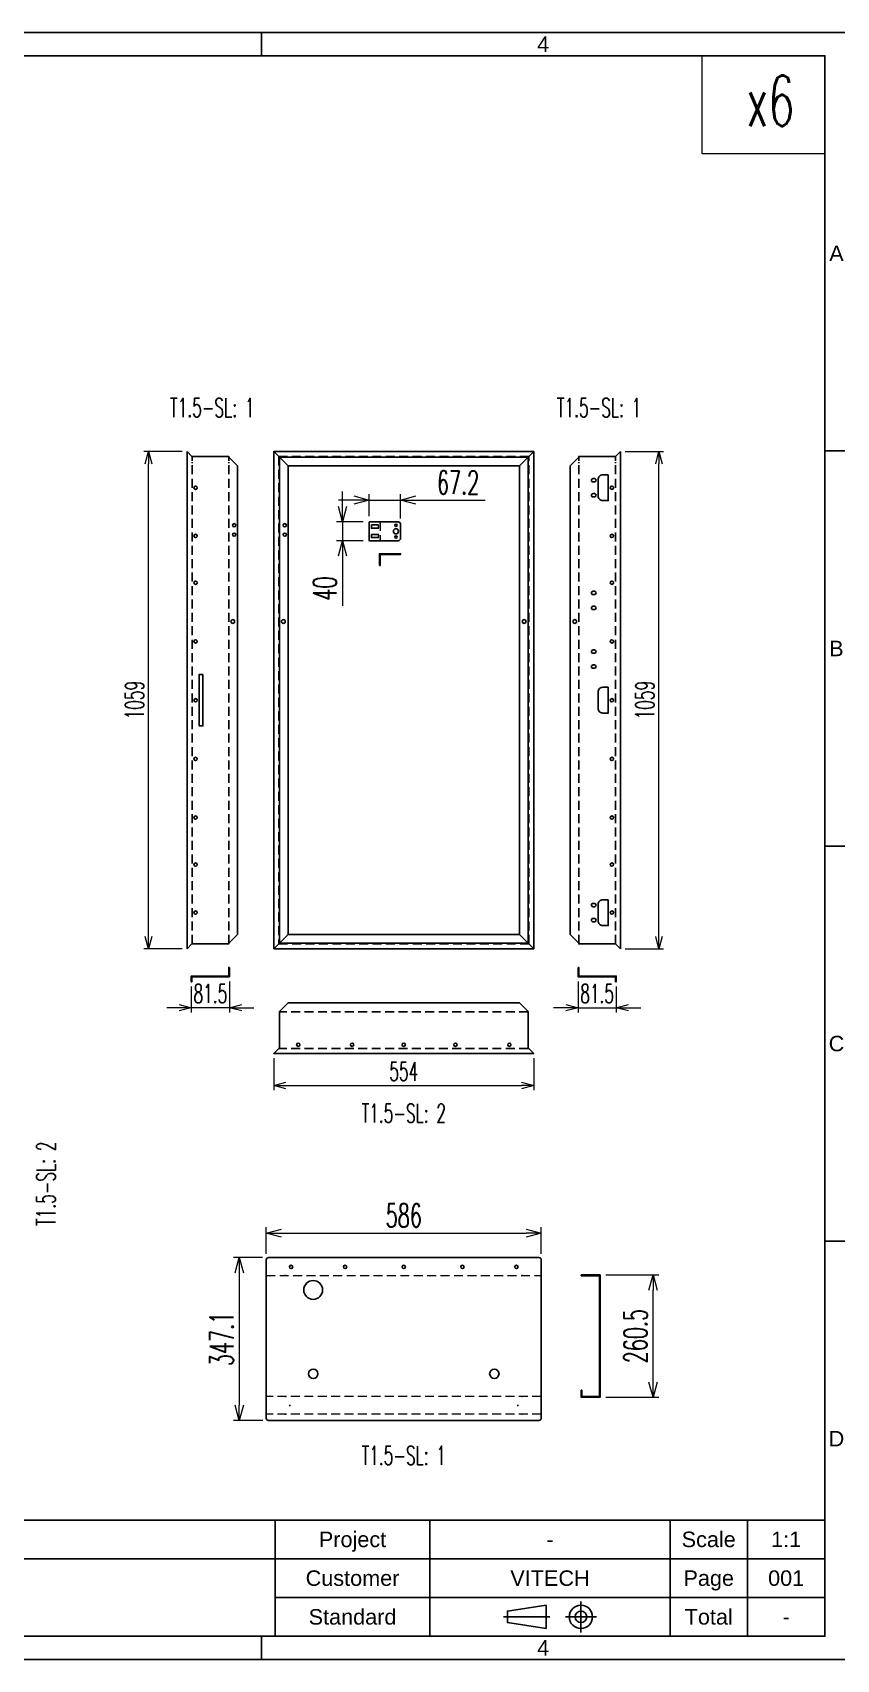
# Model space of a CAD drawing. Header units: millimetres. Extents: x -208796 to -83323, y 30910 to 103951.
# Drawn here: x -94862 to -93149, y 37840 to 41305 of the extents above; entities that cross this region are included whole.
import ezdxf
from ezdxf.enums import TextEntityAlignment as Align

# ---------------------------------------------------------------- set-up
doc = ezdxf.new("R2010")
doc.units = ezdxf.units.MM
doc.header["$LTSCALE"] = 3
doc.linetypes.add('HIDDEN', pattern=[9.525, 6.35, -3.175])
doc.layers.add('@.DM. KÍCH THƯỚC', color=8, linetype='Continuous', transparency=0.2)
for name, color, linetype in [('@.DM. NÉT CHÍNH', 7, 'Continuous'), ('@.HIDDEN', 8, 'HIDDEN'), ('@.TEXT', 7, 'Continuous'), ('@.VISIBLE', 7, 'Continuous'), ('dim', 7, 'Continuous')]:
    doc.layers.add(name, color=color, linetype=linetype)
doc.layers.add('@.DM. NÉT ĐỨT', color=8, linetype='HIDDEN', lineweight=9)
doc.layers.add('Dam', color=30, linetype='Continuous', lineweight=5)
doc.styles.add('Ann_w01', font='romans.shx', dxfattribs={"width": 0.6, "bigfont": 'chineset.shx'})
doc.styles.add('Arial', font='arial.ttf')
doc.dimstyles.new('Dim 01_SC20', dxfattribs={"dimscale": 20, "dimtxt": 2, "dimasz": 1.3, "dimexe": 0.5, "dimexo": 0.5, "dimgap": 0.5, "dimtad": 1, "dimdec": 1, "dimzin": 12, "dimdsep": 46, "dimtxsty": 'Ann_w01', "dimblk": 'OPEN30', "dimcen": 1.5, "dimclrd": 6, "dimclre": 6, "dimclrt": 3, "dimadec": 1, "dimazin": 3, "dimtm": 1e-09, "dimtfac": 1, "dimtdec": 1, "dimtix": 1, "dimtmove": 0, "dimatfit": 3, "dimldrblk": 'OPEN30', "dimfxl": 0, "dimtolj": 1, "dimlwd": 20, "dimlwe": 20, "dimarcsym": 0})
doc.dimstyles.new('Dim 01_SC25', dxfattribs={"dimscale": 25, "dimtxt": 2, "dimasz": 1.3, "dimexe": 0.5, "dimexo": 0.5, "dimgap": 0.5, "dimtad": 1, "dimdec": 1, "dimzin": 12, "dimdsep": 46, "dimtxsty": 'Ann_w01', "dimblk": 'OPEN30', "dimcen": 1.5, "dimclrd": 6, "dimclre": 6, "dimclrt": 3, "dimadec": 1, "dimazin": 3, "dimtm": 1e-09, "dimtfac": 1, "dimtdec": 1, "dimtmove": 0, "dimatfit": 3, "dimldrblk": 'OPEN30', "dimfxl": 0, "dimtolj": 1, "dimlwd": 20, "dimlwe": 20, "dimarcsym": 0})

# ---------------------------------------------------------------- blocks, each defined once
blk = doc.blocks.new('_Open30')
at = {"color": 0, "linetype": 'ByBlock', "lineweight": -2}
for p, q in [((-1, 0.27), (0, 0)), ((0, 0), (-1, -0.27)), ((0, 0), (-1, 0))]:
    blk.add_line(p, q, dxfattribs=at)
blk = doc.blocks.new('*D428')
at = {"layer": '@.VISIBLE', "color": 6, "lineweight": 20}
for p, q in [((-93699.3, 39283.9), (-93699.3, 39218)), ((-93617.8, 39273.4), (-93617.8, 39218)), ((-93725.3, 39228), (-93751.3, 39228)), ((-93699.3, 39228), (-93617.8, 39228)), ((-93591.8, 39228), (-93565.8, 39228))]:
    blk.add_line(p, q, dxfattribs=at)
at = {"layer": 'Defpoints', "color": 0}
for p in [(-93699.3, 39293.9), (-93617.8, 39283.4), (-93617.8, 39228)]:
    blk.add_point(p, dxfattribs=at)
at = {"layer": '@.VISIBLE', "color": 6, "lineweight": 20, "xscale": 26, "yscale": 26, "zscale": 26}
blk.add_blockref('_Open30', (-93699.3, 39228), dxfattribs=at)
at = {"layer": '@.VISIBLE', "color": 6, "lineweight": 20, "xscale": 26, "yscale": 26, "zscale": 26, "rotation": 180}
blk.add_blockref('_Open30', (-93617.8, 39228), dxfattribs=at)
at = {"layer": '@.VISIBLE', "color": 3, "insert": (-93658.6, 39258), "char_height": 40, "attachment_point": 5, "style": 'Ann_w01'}
blk.add_mtext('\\A1;81.5', dxfattribs=at)
blk = doc.blocks.new('*D429')
at = {"layer": '@.VISIBLE', "color": 6, "lineweight": 20}
for p, q in [((-93598.8, 40412.4), (-93516.9, 40412.4)), ((-93526.9, 39379.4), (-93526.9, 40386.4)), ((-93598.8, 39353.4), (-93516.9, 39353.4))]:
    blk.add_line(p, q, dxfattribs=at)
at = {"layer": 'Defpoints', "color": 0}
for p in [(-93608.8, 40412.4), (-93526.9, 40412.4), (-93608.8, 39353.4)]:
    blk.add_point(p, dxfattribs=at)
at = {"layer": '@.VISIBLE', "color": 6, "lineweight": 20, "xscale": 26, "yscale": 26, "zscale": 26}
for p, rotation in [((-93526.9, 40412.4), 90), ((-93526.9, 39353.4), 270)]:
    blk.add_blockref('_Open30', p, dxfattribs=dict(at, rotation=rotation))
at = {"layer": '@.VISIBLE', "color": 3, "insert": (-93556.9, 39882.9), "char_height": 40, "attachment_point": 5, "rotation": 90, "style": 'Ann_w01'}
blk.add_mtext('\\A1;1059', dxfattribs=at)
blk = doc.blocks.new('*D430')
at = {"layer": '@.VISIBLE', "color": 6, "lineweight": 20}
for p, q in [((-94523.6, 39273.4), (-94523.6, 39218)), ((-94442.1, 39283.9), (-94442.1, 39218)), ((-94549.6, 39228), (-94575.6, 39228)), ((-94442.1, 39228), (-94523.6, 39228)), ((-94416.1, 39228), (-94390.1, 39228))]:
    blk.add_line(p, q, dxfattribs=at)
at = {"layer": 'Defpoints', "color": 0}
for p in [(-94442.1, 39293.9), (-94523.6, 39283.4), (-94523.6, 39228)]:
    blk.add_point(p, dxfattribs=at)
at = {"layer": '@.VISIBLE', "color": 6, "lineweight": 20, "xscale": 26, "yscale": 26, "zscale": 26}
blk.add_blockref('_Open30', (-94523.6, 39228), dxfattribs=at)
at = {"layer": '@.VISIBLE', "color": 6, "lineweight": 20, "xscale": 26, "yscale": 26, "zscale": 26, "rotation": 180}
blk.add_blockref('_Open30', (-94442.1, 39228), dxfattribs=at)
at = {"layer": '@.VISIBLE', "color": 3, "insert": (-94482.8, 39258), "char_height": 40, "attachment_point": 5, "style": 'Ann_w01'}
blk.add_mtext('\\A1;81.5', dxfattribs=at)
blk = doc.blocks.new('*D431')
at = {"layer": '@.VISIBLE', "color": 6, "lineweight": 20}
for p, q in [((-94542.6, 40412.4), (-94624.4, 40412.4)), ((-94614.4, 39379.4), (-94614.4, 40386.4)), ((-94542.6, 39353.4), (-94624.4, 39353.4))]:
    blk.add_line(p, q, dxfattribs=at)
at = {"layer": 'Defpoints', "color": 0}
for p in [(-94614.4, 40412.4), (-94532.6, 40412.4), (-94532.6, 39353.4)]:
    blk.add_point(p, dxfattribs=at)
at = {"layer": '@.VISIBLE', "color": 6, "lineweight": 20, "xscale": 26, "yscale": 26, "zscale": 26}
for p, rotation in [((-94614.4, 40412.4), 90), ((-94614.4, 39353.4), 270)]:
    blk.add_blockref('_Open30', p, dxfattribs=dict(at, rotation=rotation))
at = {"layer": '@.VISIBLE', "color": 3, "insert": (-94644.4, 39882.9), "char_height": 40, "attachment_point": 5, "rotation": 90, "style": 'Ann_w01'}
blk.add_mtext('\\A1;1059', dxfattribs=at)
blk = doc.blocks.new('*D432')
at = {"layer": '@.VISIBLE', "color": 6, "lineweight": 20}
for p, q in [((-94347.7, 39120.6), (-94347.7, 39052.2)), ((-93793.7, 39120.6), (-93793.7, 39052.2)), ((-94321.7, 39062.2), (-93819.7, 39062.2))]:
    blk.add_line(p, q, dxfattribs=at)
at = {"layer": 'Defpoints', "color": 0}
for p in [(-94347.7, 39130.6), (-93793.7, 39130.6), (-93793.7, 39062.2)]:
    blk.add_point(p, dxfattribs=at)
at = {"layer": '@.VISIBLE', "color": 6, "lineweight": 20, "xscale": 26, "yscale": 26, "zscale": 26, "rotation": 180}
blk.add_blockref('_Open30', (-94347.7, 39062.2), dxfattribs=at)
at = {"layer": '@.VISIBLE', "color": 6, "lineweight": 20, "xscale": 26, "yscale": 26, "zscale": 26}
blk.add_blockref('_Open30', (-93793.7, 39062.2), dxfattribs=at)
at = {"layer": '@.VISIBLE', "color": 3, "insert": (-94070.7, 39092.2), "char_height": 40, "attachment_point": 5, "style": 'Ann_w01'}
blk.add_mtext('\\A1;554', dxfattribs=at)
blk = doc.blocks.new('*D433')
at = {"layer": '@.DM. KÍCH THƯỚC', "color": 6, "lineweight": 20}
for p, q in [((-93639.9, 38658.7), (-93526.9, 38658.7)), ((-93539.4, 38430.7), (-93539.4, 38626.2)), ((-93639.9, 38398.2), (-93526.9, 38398.2))]:
    blk.add_line(p, q, dxfattribs=at)
at = {"layer": 'Defpoints', "color": 0}
for p in [(-93652.4, 38658.7), (-93539.4, 38658.7), (-93652.4, 38398.2)]:
    blk.add_point(p, dxfattribs=at)
at = {"layer": '@.DM. KÍCH THƯỚC', "color": 6, "lineweight": 20, "xscale": 32.5, "yscale": 32.5, "zscale": 32.5}
for p, rotation in [((-93539.4, 38658.7), 90), ((-93539.4, 38398.2), 270)]:
    blk.add_blockref('_Open30', p, dxfattribs=dict(at, rotation=rotation))
at = {"layer": '@.DM. KÍCH THƯỚC', "color": 3, "insert": (-93576.9, 38528.5), "char_height": 50, "attachment_point": 5, "rotation": 90, "style": 'Ann_w01'}
blk.add_mtext('\\A1;260.5', dxfattribs=at)
blk = doc.blocks.new('*D434')
at = {"layer": '@.DM. KÍCH THƯỚC', "color": 6, "lineweight": 20}
for p, q in [((-94363.7, 38703.4), (-94363.7, 38760.3)), ((-94331.2, 38747.8), (-93810.2, 38747.8)), ((-93777.7, 38703.4), (-93777.7, 38760.3))]:
    blk.add_line(p, q, dxfattribs=at)
at = {"layer": 'Defpoints', "color": 0}
for p in [(-93777.7, 38747.8), (-94363.7, 38690.9), (-93777.7, 38690.9)]:
    blk.add_point(p, dxfattribs=at)
at = {"layer": '@.DM. KÍCH THƯỚC', "color": 6, "lineweight": 20, "xscale": 32.5, "yscale": 32.5, "zscale": 32.5, "rotation": 180}
blk.add_blockref('_Open30', (-94363.7, 38747.8), dxfattribs=at)
at = {"layer": '@.DM. KÍCH THƯỚC', "color": 6, "lineweight": 20, "xscale": 32.5, "yscale": 32.5, "zscale": 32.5}
blk.add_blockref('_Open30', (-93777.7, 38747.8), dxfattribs=at)
at = {"layer": '@.DM. KÍCH THƯỚC', "color": 3, "insert": (-94070.7, 38785.3), "char_height": 50, "attachment_point": 5, "style": 'Ann_w01'}
blk.add_mtext('\\A1;586', dxfattribs=at)
blk = doc.blocks.new('*D435')
at = {"layer": '@.DM. KÍCH THƯỚC', "color": 6, "lineweight": 20}
for p, q in [((-94371.5, 38695.9), (-94433.8, 38695.9)), ((-94421.3, 38663.4), (-94421.3, 38381.3)), ((-94371.2, 38348.8), (-94433.8, 38348.8))]:
    blk.add_line(p, q, dxfattribs=at)
at = {"layer": 'Defpoints', "color": 0}
for p in [(-94359, 38695.9), (-94421.3, 38348.8), (-94358.7, 38348.8)]:
    blk.add_point(p, dxfattribs=at)
at = {"layer": '@.DM. KÍCH THƯỚC', "color": 6, "lineweight": 20, "xscale": 32.5, "yscale": 32.5, "zscale": 32.5}
for p, rotation in [((-94421.3, 38695.9), 90), ((-94421.3, 38348.8), 270)]:
    blk.add_blockref('_Open30', p, dxfattribs=dict(at, rotation=rotation))
at = {"layer": '@.DM. KÍCH THƯỚC', "color": 3, "insert": (-94458.8, 38522.4), "char_height": 50, "attachment_point": 5, "rotation": 90, "style": 'Ann_w01'}
blk.add_mtext('\\A1;347.1', dxfattribs=at)
blk = doc.blocks.new('*D436')
at = {"layer": 'Defpoints', "color": 0}
for p in [(-94077.4, 40309), (-94144.6, 40262.6), (-94077.4, 40257.6)]:
    blk.add_point(p, dxfattribs=at)
at = {"layer": 'dim', "color": 6, "lineweight": 20}
for p, q in [((-94177.1, 40309), (-94209.6, 40309)), ((-94144.6, 40275.1), (-94144.6, 40321.5)), ((-94144.6, 40309), (-94077.4, 40309)), ((-94077.4, 40270.1), (-94077.4, 40321.5)), ((-94044.9, 40309), (-93897.4, 40309))]:
    blk.add_line(p, q, dxfattribs=at)
at = {"layer": 'dim', "color": 6, "lineweight": 20, "xscale": 32.5, "yscale": 32.5, "zscale": 32.5}
blk.add_blockref('_Open30', (-94144.6, 40309), dxfattribs=at)
at = {"layer": 'dim', "color": 6, "lineweight": 20, "xscale": 32.5, "yscale": 32.5, "zscale": 32.5, "rotation": 180}
blk.add_blockref('_Open30', (-94077.4, 40309), dxfattribs=at)
at = {"layer": 'dim', "color": 3, "insert": (-93954.9, 40346.5), "char_height": 50, "attachment_point": 5, "style": 'Ann_w01'}
blk.add_mtext('\\A1;67.2', dxfattribs=at)
blk = doc.blocks.new('*D437')
at = {"layer": 'Defpoints', "color": 0}
for p in [(-94144.6, 40262.6), (-94201.2, 40222.6), (-94144.6, 40222.6)]:
    blk.add_point(p, dxfattribs=at)
at = {"layer": 'dim', "color": 6, "lineweight": 20}
for p, q in [((-94201.2, 40295.1), (-94201.2, 40327.6)), ((-94157.1, 40262.6), (-94213.7, 40262.6)), ((-94201.2, 40262.6), (-94201.2, 40222.6)), ((-94157.1, 40222.6), (-94213.7, 40222.6)), ((-94201.2, 40190.1), (-94201.2, 40084))]:
    blk.add_line(p, q, dxfattribs=at)
at = {"layer": 'dim', "color": 6, "lineweight": 20, "xscale": 32.5, "yscale": 32.5, "zscale": 32.5}
for p, rotation in [((-94201.2, 40262.6), 270), ((-94201.2, 40222.6), 90)]:
    blk.add_blockref('_Open30', p, dxfattribs=dict(at, rotation=rotation))
at = {"layer": 'dim', "color": 3, "insert": (-94238.7, 40120.8), "char_height": 50, "attachment_point": 5, "rotation": 90, "style": 'Ann_w01'}
blk.add_mtext('\\A1;40', dxfattribs=at)
blk = doc.blocks.new('Standard ISO')
at = {"color": 6}
for p, q in [((-6, 0), (0, 0)), ((6, 0), (2, 0)), ((4, -2), (4, 2))]:
    blk.add_line(p, q, dxfattribs=at)
blk.add_lwpolyline([(-0.5, 1.5), (-0.5, -1.5), (-5.5, -0.75), (-5.5, 0.75), (-0.5, 1.5)])
for radius in [1.5, 0.75]:
    blk.add_circle((4, 0), radius)
blk = doc.blocks.new('KHUNG BAN VE (Made by Tung)')
at = {"layer": '@.VISIBLE', "color": 8}
for p, q in [((221.25, 207), (221.25, 210)), ((294, 156), (297, 156)), ((294, 105), (297, 105)), ((294, 54), (297, 54)), ((223, 18), (223, 3)), ((243, 18), (243, 3)), ((274, 18), (274, 3)), ((284, 18), (284, 3)), ((123, 13), (294, 13)), ((223, 8), (294, 8)), ((221.25, 3), (221.25, 0))]:
    blk.add_line(p, q, dxfattribs=at)
for points in [[(0, 0), (297, 0), (297, 210), (0, 210)], [(3, 3), (294, 3), (294, 207), (3, 207)], [(3, 18), (294, 18), (294, 3), (3, 3)]]:
    blk.add_lwpolyline(points, close=True, dxfattribs=at)
blk.add_blockref('Standard ISO', (258.5, 5.5))
at = {"layer": '@.TEXT', "color": 1, "style": 'Arial'}
for s, p in [('4', (257.625, 208.5)), ('A', (295.5, 181.5)), ('B', (295.5, 130.5)), ('C', (295.5, 79.5)), ('D', (295.5, 28.5)), ('4', (257.625, 1.5))]:
    blk.add_text(s, height=2, dxfattribs=at).set_placement(p, align=Align.MIDDLE_CENTER)
at = {"layer": '@.TEXT', "color": 2, "style": 'Arial'}
for s, p in [('Project', (233, 15.5)), ('Scale', (279, 15.5)), ('Customer', (233, 10.5)), ('Page', (279, 10.5)), ('Standard', (233, 5.5)), ('Total', (279, 5.5))]:
    blk.add_text(s, height=2, dxfattribs=at).set_placement(p, align=Align.MIDDLE_CENTER)
at = {"layer": '@.TEXT', "color": 1, "style": 'Arial'}
for tag, height, p in [('DESIGNER_NAME', 2, (38, 15.5)), ('PROJECT_CODE', 2, (258.5, 15.5)), ('SCALE', 2, (289, 15.5)), ('APPROVED_NAME', 2, (38, 10.5)), ('CUSTOMER_NAME', 2, (258.5, 10.5)), ('PAGE', 2, (289, 10.5)), ('DRAWING_NAME', 4, (173, 8)), ('TOTAL', 2, (289, 5.5))]:
    blk.add_attdef(tag, text='', height=height, dxfattribs=at).set_placement(p, align=Align.MIDDLE_CENTER)

msp = doc.modelspace()

# ---------------------------------------------------------------- linework, layer by layer
at = {"layer": '@.DM. NÉT CHÍNH', "color": 1}
for p, q in [((-94121.03, 40260.17), (-94121.03, 40258.17)), ((-94121.03, 40225.03), (-94121.03, 40227.03)), ((-94324, 38657.32), (-94322, 38657.32)), ((-93817.39, 38657.32), (-93819.39, 38657.32)), ((-94324, 38399.62), (-94322, 38399.62)), ((-93817.39, 38399.62), (-93819.39, 38399.62)), ((-94324, 38362.42), (-94322, 38362.42)), ((-94314.7, 38381.02), (-94312.7, 38381.02)), ((-93828.7, 38381.02), (-93826.7, 38381.02)), ((-93817.39, 38362.42), (-93819.39, 38362.42))]:
    msp.add_line(p, q, dxfattribs=at)
at = {"layer": '@.DM. NÉT CHÍNH'}
msp.add_lwpolyline([(-93777.7, 38690.92), (-93777.7, 38353.82, -0.4142136), (-93782.7, 38348.82), (-94358.7, 38348.82, -0.4142136), (-94363.7, 38353.82), (-94363.7, 38690.92, -0.4142136), (-94358.7, 38695.92), (-93782.7, 38695.92, -0.4142136)], format="xyb", close=True, dxfattribs=at)
msp.add_lwpolyline([(-93692.45, 38657.22), (-93653.95, 38657.22), (-93653.95, 38399.72), (-93690.95, 38399.72), (-93690.95, 38413.22), (-93692.45, 38413.22), (-93692.45, 38398.22), (-93652.45, 38398.22), (-93652.45, 38658.72), (-93692.45, 38658.72)], close=True, dxfattribs=at)
at = {"layer": '@.DM. NÉT CHÍNH', "color": 1}
for points in [[(-94313.7, 38382.02), (-94313.7, 38380.02)], [(-93827.7, 38382.02), (-93827.7, 38380.02)]]:
    msp.add_lwpolyline(points, dxfattribs=at)
at = {"layer": '@.DM. NÉT CHÍNH', "color": 6}
for centre, radius in [((-94324.2, 40255.41), 3.5), ((-94324.2, 40235.41), 3.5), ((-94327.2, 40050.38), 4), ((-93814.2, 40050.38), 4)]:
    msp.add_circle(centre, radius, dxfattribs=at)
at = {"layer": '@.DM. NÉT CHÍNH'}
for centre, radius in [((-94310.7, 38675.92), 3.5), ((-94195.7, 38675.92), 3.5), ((-94070.7, 38675.92), 3.5), ((-93945.7, 38675.92), 3.5), ((-93830.7, 38675.92), 3.5), ((-94263.7, 38626.78), 20), ((-94263.7, 38448.22), 10), ((-93877.7, 38448.22), 10)]:
    msp.add_circle(centre, radius, dxfattribs=at)
at = {"layer": '@.DM. NÉT ĐỨT'}
for p, q in [((-94121.03, 40262.6), (-94121.03, 40222.6)), ((-94363.7, 38657.32), (-93777.7, 38657.32)), ((-93777.7, 38399.62), (-94363.7, 38399.62)), ((-93777.7, 38362.42), (-94363.7, 38362.42))]:
    msp.add_line(p, q, dxfattribs=at)
at = {"layer": '@.HIDDEN'}
for p, q in [((-94521.89, 39363.91), (-94521.89, 40401.91)), ((-94443.79, 39363.91), (-94443.79, 40401.91)), ((-93697.6, 39363.91), (-93697.6, 40401.91)), ((-93619.5, 39363.91), (-93619.5, 40401.91)), ((-93805.7, 39219.39), (-94335.7, 39219.39)), ((-93805.7, 39141.29), (-94335.7, 39141.29))]:
    msp.add_line(p, q, dxfattribs=at)
at = {"layer": '@.VISIBLE'}
for p, q in [((-94532.59, 39353.41), (-94532.59, 40412.41)), ((-93608.8, 39353.41), (-93608.8, 40412.41)), ((-94521.89, 40389.86), (-94521.89, 40387.86)), ((-94443.79, 40389.86), (-94443.79, 40387.86)), ((-94425.09, 39383.91), (-94425.09, 40381.91)), ((-93716.3, 39383.91), (-93716.3, 40381.91)), ((-93697.6, 40389.86), (-93697.6, 40387.86)), ((-93619.5, 40389.86), (-93619.5, 40387.86)), ((-94521.89, 39375.96), (-94521.89, 39377.96)), ((-94443.79, 39375.96), (-94443.79, 39377.96)), ((-93697.6, 39375.96), (-93697.6, 39377.96)), ((-93619.5, 39375.96), (-93619.5, 39377.96)), ((-94521.89, 39294.6), (-94521.89, 39295.35)), ((-93619.5, 39294.6), (-93619.5, 39295.35))]:
    msp.add_line(p, q, dxfattribs=at)
for points in [[(-94522.09, 40401.91), (-94532.59, 40412.41)], [(-94425.09, 40381.91), (-94443.59, 40400.41), (-94443.59, 40401.91), (-94522.09, 40401.91)], [(-93716.3, 40381.91), (-93697.8, 40400.41), (-93697.8, 40401.91), (-93619.3, 40401.91)], [(-93619.3, 40401.91), (-93608.8, 40412.41)], [(-94522.09, 39363.91), (-94532.59, 39353.41)], [(-94425.09, 39383.91), (-94443.59, 39365.41), (-94443.59, 39363.91), (-94522.09, 39363.91)], [(-93716.3, 39383.91), (-93697.8, 39365.41), (-93697.8, 39363.91), (-93619.3, 39363.91)], [(-93619.3, 39363.91), (-93608.8, 39353.41)]]:
    msp.add_lwpolyline(points, dxfattribs=at)
at = {"layer": '@.VISIBLE', "color": 6}
for points in [[(-94347.7, 39353.41), (-93793.7, 39353.41), (-93793.7, 40412.41), (-94347.7, 40412.41)], [(-94335.7, 39365.41), (-93805.7, 39365.41), (-93805.7, 40400.41), (-94335.7, 40400.41)], [(-94317.2, 39383.91), (-93824.2, 39383.91), (-93824.2, 40381.91), (-94317.2, 40381.91)], [(-94442.09, 39313.85), (-94442.09, 39293.85), (-94522.09, 39293.85), (-94522.09, 39283.35), (-94523.59, 39283.35), (-94523.59, 39295.35), (-94443.59, 39295.35), (-94443.59, 39313.85)], [(-93699.3, 39313.85), (-93699.3, 39293.85), (-93619.3, 39293.85), (-93619.3, 39283.35), (-93617.8, 39283.35), (-93617.8, 39295.35), (-93697.8, 39295.35), (-93697.8, 39313.85)]]:
    msp.add_lwpolyline(points, close=True, dxfattribs=at)
for points in [[(-94317.2, 40381.91), (-94335.7, 40400.41), (-94335.7, 40401.91), (-94337.2, 40401.91), (-94347.7, 40412.41)], [(-93824.2, 40381.91), (-93805.7, 40400.41), (-93805.7, 40401.91), (-93804.2, 40401.91), (-93793.7, 40412.41)], [(-94317.2, 39383.91), (-94335.7, 39365.41), (-94335.7, 39363.91), (-94337.2, 39363.91), (-94347.7, 39353.41)], [(-93824.2, 39383.91), (-93805.7, 39365.41), (-93805.7, 39363.91), (-93804.2, 39363.91), (-93793.7, 39353.41)]]:
    msp.add_lwpolyline(points, dxfattribs=at)
at = {"layer": '@.VISIBLE', "color": 6, "linetype": 'HIDDEN'}
msp.add_lwpolyline([(-94337.2, 39363.91), (-93804.2, 39363.91), (-93804.2, 40401.91), (-94337.2, 40401.91)], close=True, dxfattribs=at)
at = {"layer": '@.VISIBLE'}
for points in [[(-93671, 40351.41), (-93671, 40351.41, 0.4142136), (-93667.5, 40347.91), (-93664.5, 40347.91, 0.4142136), (-93661, 40351.41), (-93661, 40351.41, 0.4142136), (-93664.5, 40354.91), (-93667.5, 40354.91, 0.4142136)], [(-93634.8, 40362.91), (-93634.8, 40307.91), (-93646.8, 40307.91, -0.4142136), (-93656.8, 40317.91), (-93656.8, 40352.91, -0.4142136), (-93646.8, 40362.91)], [(-93671, 40319.41), (-93671, 40319.41, 0.4142136), (-93667.5, 40315.91), (-93664.5, 40315.91, 0.4142136), (-93661, 40319.41), (-93661, 40319.41, 0.4142136), (-93664.5, 40322.91), (-93667.5, 40322.91, 0.4142136)], [(-94144.63, 40262.6), (-94144.63, 40222.6), (-94082.43, 40222.6, 0.4142136), (-94077.43, 40227.6), (-94077.43, 40257.6, 0.4142136), (-94082.43, 40262.6)], [(-93671, 40111.38), (-93671, 40111.38, 0.4142136), (-93667.5, 40107.88), (-93664.5, 40107.88, 0.4142136), (-93661, 40111.38), (-93661, 40111.38, 0.4142136), (-93664.5, 40114.88), (-93667.5, 40114.88, 0.4142136)], [(-93671, 40079.38), (-93671, 40079.38, 0.4142136), (-93667.5, 40075.88), (-93664.5, 40075.88, 0.4142136), (-93661, 40079.38), (-93661, 40079.38, 0.4142136), (-93664.5, 40082.88), (-93667.5, 40082.88, 0.4142136)], [(-93671, 39986.38), (-93671, 39986.38, 0.4142136), (-93667.5, 39982.88), (-93664.5, 39982.88, 0.4142136), (-93661, 39986.38), (-93661, 39986.38, 0.4142136), (-93664.5, 39989.88), (-93667.5, 39989.88, 0.4142136)], [(-93671, 39954.38), (-93671, 39954.38, 0.4142136), (-93667.5, 39950.88), (-93664.5, 39950.88, 0.4142136), (-93661, 39954.38), (-93661, 39954.38, 0.4142136), (-93664.5, 39957.88), (-93667.5, 39957.88, 0.4142136)], [(-93634.8, 39910.41), (-93634.8, 39855.41), (-93646.8, 39855.41, -0.4142136), (-93656.8, 39865.41), (-93656.8, 39900.41, -0.4142136), (-93646.8, 39910.41)], [(-93671, 39446.41), (-93671, 39446.41, 0.4142136), (-93667.5, 39442.91), (-93664.5, 39442.91, 0.4142136), (-93661, 39446.41), (-93661, 39446.41, 0.4142136), (-93664.5, 39449.91), (-93667.5, 39449.91, 0.4142136)], [(-93634.8, 39457.91), (-93634.8, 39402.91), (-93646.8, 39402.91, -0.4142136), (-93656.8, 39412.91), (-93656.8, 39447.91, -0.4142136), (-93646.8, 39457.91)], [(-93671, 39414.41), (-93671, 39414.41, 0.4142136), (-93667.5, 39410.91), (-93664.5, 39410.91, 0.4142136), (-93661, 39414.41), (-93661, 39414.41, 0.4142136), (-93664.5, 39417.91), (-93667.5, 39417.91, 0.4142136)]]:
    msp.add_lwpolyline(points, format="xyb", close=True, dxfattribs=at)
for points in [[(-94139.63, 40256.1), (-94139.63, 40249.1), (-94124.63, 40249.1), (-94124.63, 40256.1)], [(-94139.63, 40236.1), (-94139.63, 40229.1), (-94124.63, 40229.1), (-94124.63, 40236.1)], [(-94122.43, 40169.87), (-94122.43, 40194.87), (-94077.43, 40194.87), (-94077.43, 40193.37), (-94120.93, 40193.37), (-94120.93, 40169.87)], [(-94498.59, 39937.91), (-94506.59, 39937.91), (-94506.59, 39827.91), (-94498.59, 39827.91)], [(-93805.7, 39219.59), (-93824.2, 39238.09), (-94317.2, 39238.09), (-94335.7, 39219.59), (-94335.7, 39141.09), (-94337.2, 39141.09), (-94347.7, 39130.59), (-93793.7, 39130.59), (-93804.2, 39141.09), (-93805.7, 39141.09)]]:
    msp.add_lwpolyline(points, close=True, dxfattribs=at)
for centre, radius in [((-94514.34, 40335.41), 3.5), ((-93627.05, 40335.41), 3.5), ((-94514.34, 40232.91), 3.5), ((-94432.09, 40255.41), 3.5), ((-94432.09, 40235.41), 3.5), ((-94087.43, 40242.6), 5.5), ((-94087.43, 40255.1), 2.5), ((-94087.43, 40230.1), 2.5), ((-93627.05, 40232.91), 3.5), ((-94514.34, 40132.91), 3.5), ((-93627.05, 40132.91), 3.5), ((-94435.09, 40050.38), 4), ((-93706.3, 40050.38), 4), ((-94514.34, 40007.91), 3.5), ((-93627.05, 40007.91), 3.5), ((-94514.34, 39882.91), 3.5), ((-93627.05, 39882.91), 3.5), ((-94514.34, 39757.91), 3.5), ((-93627.05, 39757.91), 3.5), ((-94514.34, 39632.91), 3.5), ((-93627.05, 39632.91), 3.5), ((-94514.34, 39532.91), 3.5), ((-93627.05, 39532.91), 3.5), ((-94514.34, 39430.41), 3.5), ((-93627.05, 39430.41), 3.5), ((-94295.7, 39148.89), 3.5), ((-94180.7, 39148.89), 3.5), ((-94070.7, 39148.89), 3.5), ((-93960.7, 39148.89), 3.5), ((-93845.7, 39148.89), 3.5)]:
    msp.add_circle(centre, radius, dxfattribs=at)
at = {"layer": 'Dam'}
msp.add_lwpolyline([(-93434.6, 41255.33), (-93173.38, 41255.33), (-93173.38, 41046.46), (-93434.6, 41046.46)], close=True, dxfattribs=at)

# ---------------------------------------------------------------- block references
at = {"layer": '@.VISIBLE'}
ref = msp.add_blockref('KHUNG BAN VE (Made by Tung)', (-98024.38, 37839.83), dxfattribs=dict(at, xscale=16.5, yscale=16.5, zscale=16.5))
ref.add_attrib('TOTAL', '-', dxfattribs={"layer": '@.TEXT', "color": 1, "height": 33, "style": 'Arial'}).set_placement((-93255.88, 37930.58), align=Align.MIDDLE_CENTER)
ref.add_attrib('PAGE', '001', dxfattribs={"layer": '@.TEXT', "color": 1, "height": 33, "style": 'Arial'}).set_placement((-93255.88, 38013.08), align=Align.MIDDLE_CENTER)
ref.add_attrib('SCALE', '1:1', dxfattribs={"layer": '@.TEXT', "color": 1, "height": 33, "style": 'Arial'}).set_placement((-93255.88, 38095.58), align=Align.MIDDLE_CENTER)
ref.add_attrib('CUSTOMER_NAME', 'VITECH', dxfattribs={"layer": '@.TEXT', "color": 1, "height": 33, "style": 'Arial'}).set_placement((-93759.13, 38013.08), align=Align.MIDDLE_CENTER)
ref.add_attrib('PROJECT_CODE', '-', dxfattribs={"layer": '@.TEXT', "color": 1, "height": 33, "style": 'Arial'}).set_placement((-93759.13, 38095.58), align=Align.MIDDLE_CENTER)

# ---------------------------------------------------------------- texts
at = {"layer": '@.DM. NÉT CHÍNH', "color": 1, "style": 'Ann_w01', "width": 0.6}
msp.add_text('T1.5-SL: 2', height=40, rotation=90, dxfattribs=at).set_placement((-94833.03, 38852.79), align=Align.MIDDLE_CENTER)
msp.add_text('T1.5-SL: 1', height=40, dxfattribs=at).set_placement((-94070.7, 38274.44), align=Align.MIDDLE_CENTER)
at = {"layer": '@.VISIBLE', "color": 1, "style": 'Ann_w01', "width": 0.6}
for s, height, p in [('x6', 107.574, (-93289.53, 41159.42)), ('T1.5-SL: 1', 40, (-94478.84, 40505.94)), ('T1.5-SL: 1', 40, (-93654.55, 40505.94)), ('T1.5-SL: 2', 40, (-94070.7, 39003.2))]:
    msp.add_text(s, height=height, dxfattribs=at).set_placement(p, align=Align.MIDDLE_CENTER)

# ---------------------------------------------------------------- dimensions: what is measured, and where the dimension line sits
at = {"layer": '@.DM. KÍCH THƯỚC'}
dim = msp.add_linear_dim(base=(-93777.7, 38747.78), p1=(-94363.7, 38690.92), p2=(-93777.7, 38690.92), dimstyle='Dim 01_SC25', dxfattribs=at)
dim.commit()
dim.dimension.update_dxf_attribs({"geometry": '*D434', "text_midpoint": (-94070.7, 38785.28)})
for base, p1, p2, picture, middle in [((-94421.34, 38348.82), (-94359.03, 38695.91), (-94358.7, 38348.82), '*D435', (-94458.84, 38522.37)), ((-93539.42, 38658.72), (-93652.45, 38398.22), (-93652.45, 38658.72), '*D433', (-93576.92, 38528.47))]:
    dim = msp.add_linear_dim(base=base, p1=p1, p2=p2, angle=90, dimstyle='Dim 01_SC25', dxfattribs=at)
    dim.commit()
    dim.dimension.update_dxf_attribs({"geometry": picture, "text_midpoint": middle})
at = {"layer": '@.VISIBLE'}
for base, p1, p2, angle, picture, middle in [((-94614.45, 40412.41), (-94532.59, 39353.41), (-94532.59, 40412.41), 90, '*D431', (-94644.45, 39882.91)), ((-93526.95, 40412.41), (-93608.8, 39353.41), (-93608.8, 40412.41), 90, '*D429', (-93556.95, 39882.91)), ((-94523.59, 39228.01), (-94442.09, 39293.85), (-94523.59, 39283.35), 180, '*D430', (-94482.84, 39258.01))]:
    dim = msp.add_linear_dim(base=base, p1=p1, p2=p2, angle=angle, dimstyle='Dim 01_SC20', dxfattribs=at)
    dim.commit()
    dim.dimension.update_dxf_attribs({"geometry": picture, "text_midpoint": middle})
for base, p1, p2, picture, middle in [((-93617.8, 39228.01), (-93699.3, 39293.85), (-93617.8, 39283.35), '*D428', (-93658.55, 39258.01)), ((-93793.7, 39062.2), (-94347.7, 39130.59), (-93793.7, 39130.59), '*D432', (-94070.7, 39092.2))]:
    dim = msp.add_linear_dim(base=base, p1=p1, p2=p2, dimstyle='Dim 01_SC20', dxfattribs=at)
    dim.commit()
    dim.dimension.update_dxf_attribs({"geometry": picture, "text_midpoint": middle})
at = {"layer": 'dim'}
dim = msp.add_linear_dim(base=(-94077.43, 40308.96), p1=(-94144.63, 40262.6), p2=(-94077.43, 40257.6), dimstyle='Dim 01_SC25', dxfattribs=at)
dim.commit()
dim.dimension.update_dxf_attribs({"geometry": '*D436', "text_midpoint": (-93954.93, 40346.46)})
dim = msp.add_linear_dim(base=(-94201.2, 40222.6), p1=(-94144.63, 40262.6), p2=(-94144.63, 40222.6), angle=90, dimstyle='Dim 01_SC25', dxfattribs=at)
dim.commit()
dim.dimension.update_dxf_attribs({"geometry": '*D437', "text_midpoint": (-94238.7, 40120.82)})

doc.saveas('drawing.dxf')
